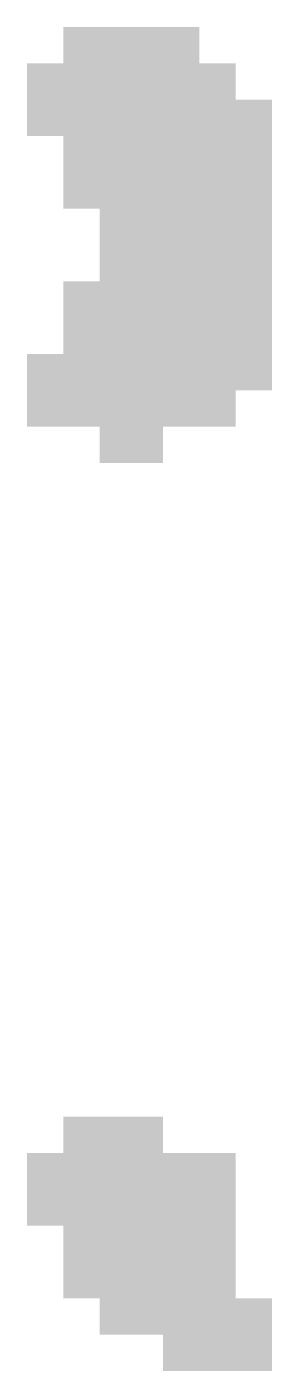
# Model space of a CAD drawing. Header units: metres. Extents: x -0.2 to 72.6, y -0.2 to 14.2.
# Drawn here: x -0.2 to 1.15, y -0.2 to 7.2 of the extents above; entities that cross this region are included whole.
import ezdxf

# ---------------------------------------------------------------- set-up
doc = ezdxf.new("R2010")
doc.units = ezdxf.units.M

msp = doc.modelspace()

# ---------------------------------------------------------------- hatches: boundary and pattern name
at = {"true_color": 0xff0000}
h = msp.add_hatch(color=7, dxfattribs=at)
h.dxf.hatch_style = 1
h.paths.add_polyline_path([(0, 7), (0.2, 7), (0.2, 7.2), (0, 7.2)])
h = msp.add_hatch(color=7, dxfattribs=at)
h.dxf.hatch_style = 1
h.paths.add_polyline_path([(0.2, 7), (0.4, 7), (0.4, 7.2), (0.2, 7.2)])
h = msp.add_hatch(color=7, dxfattribs=at)
h.dxf.hatch_style = 1
h.paths.add_polyline_path([(0.4, 7), (0.55, 7), (0.55, 7.2), (0.4, 7.2)])
h = msp.add_hatch(color=7, dxfattribs=at)
h.dxf.hatch_style = 1
h.paths.add_polyline_path([(0.55, 7), (0.75, 7), (0.75, 7.2), (0.55, 7.2)])
h = msp.add_hatch(color=7, dxfattribs=at)
h.dxf.hatch_style = 1
h.paths.add_polyline_path([(-0.2, 6.8), (0, 6.8), (0, 7), (-0.2, 7)])
h = msp.add_hatch(color=7, dxfattribs=at)
h.dxf.hatch_style = 1
h.paths.add_polyline_path([(0, 6.8), (0.2, 6.8), (0.2, 7), (0, 7)])
h = msp.add_hatch(color=7, dxfattribs=at)
h.dxf.hatch_style = 1
h.paths.add_polyline_path([(0.2, 6.8), (0.4, 6.8), (0.4, 7), (0.2, 7)])
h = msp.add_hatch(color=7, dxfattribs=at)
h.dxf.hatch_style = 1
h.paths.add_polyline_path([(0.4, 6.8), (0.55, 6.8), (0.55, 7), (0.4, 7)])
h = msp.add_hatch(color=7, dxfattribs=at)
h.dxf.hatch_style = 1
h.paths.add_polyline_path([(0.55, 6.8), (0.75, 6.8), (0.75, 7), (0.55, 7)])
h = msp.add_hatch(color=7, dxfattribs=at)
h.dxf.hatch_style = 1
h.paths.add_polyline_path([(0.75, 6.8), (0.95, 6.8), (0.95, 7), (0.75, 7)])
h = msp.add_hatch(color=7, dxfattribs=at)
h.dxf.hatch_style = 1
h.paths.add_polyline_path([(-0.2, 6.6), (0, 6.6), (0, 6.8), (-0.2, 6.8)])
at = {"true_color": 0x00ff00}
h = msp.add_hatch(color=7, dxfattribs=at)
h.dxf.hatch_style = 1
h.paths.add_polyline_path([(0, 6.6), (0.2, 6.6), (0.2, 6.8), (0, 6.8)])
h = msp.add_hatch(color=7, dxfattribs=at)
h.dxf.hatch_style = 1
h.paths.add_polyline_path([(0.2, 6.6), (0.4, 6.6), (0.4, 6.8), (0.2, 6.8)])
h = msp.add_hatch(color=7, dxfattribs=at)
h.dxf.hatch_style = 1
h.paths.add_polyline_path([(0.4, 6.6), (0.55, 6.6), (0.55, 6.8), (0.4, 6.8)])
at = {"true_color": 0xff0000}
h = msp.add_hatch(color=7, dxfattribs=at)
h.dxf.hatch_style = 1
h.paths.add_polyline_path([(0.55, 6.6), (0.75, 6.6), (0.75, 6.8), (0.55, 6.8)])
h = msp.add_hatch(color=7, dxfattribs=at)
h.dxf.hatch_style = 1
h.paths.add_polyline_path([(0.75, 6.6), (0.95, 6.6), (0.95, 6.8), (0.75, 6.8)])
h = msp.add_hatch(color=7, dxfattribs=at)
h.dxf.hatch_style = 1
h.paths.add_polyline_path([(0.95, 6.6), (1.15, 6.6), (1.15, 6.8), (0.95, 6.8)])
h = msp.add_hatch(color=7, dxfattribs=at)
h.dxf.hatch_style = 1
h.paths.add_polyline_path([(0, 6.4), (0.2, 6.4), (0.2, 6.6), (0, 6.6)])
at = {"true_color": 0xffff00}
h = msp.add_hatch(color=7, dxfattribs=at)
h.dxf.hatch_style = 1
h.paths.add_polyline_path([(0.2, 6.4), (0.4, 6.4), (0.4, 6.6), (0.2, 6.6)])
h = msp.add_hatch(color=7, dxfattribs=at)
h.dxf.hatch_style = 1
h.paths.add_polyline_path([(0.4, 6.4), (0.55, 6.4), (0.55, 6.6), (0.4, 6.6)])
at = {"true_color": 0x00ff00}
h = msp.add_hatch(color=7, dxfattribs=at)
h.dxf.hatch_style = 1
h.paths.add_polyline_path([(0.55, 6.4), (0.75, 6.4), (0.75, 6.6), (0.55, 6.6)])
at = {"true_color": 0xff0000}
h = msp.add_hatch(color=7, dxfattribs=at)
h.dxf.hatch_style = 1
h.paths.add_polyline_path([(0.75, 6.4), (0.95, 6.4), (0.95, 6.6), (0.75, 6.6)])
h = msp.add_hatch(color=7, dxfattribs=at)
h.dxf.hatch_style = 1
h.paths.add_polyline_path([(0.95, 6.4), (1.15, 6.4), (1.15, 6.6), (0.95, 6.6)])
h = msp.add_hatch(color=7, dxfattribs=at)
h.dxf.hatch_style = 1
h.paths.add_polyline_path([(0, 6.2), (0.2, 6.2), (0.2, 6.4), (0, 6.4)])
at = {"true_color": 0xffff00}
h = msp.add_hatch(color=7, dxfattribs=at)
h.dxf.hatch_style = 1
h.paths.add_polyline_path([(0.2, 6.2), (0.4, 6.2), (0.4, 6.4), (0.2, 6.4)])
h = msp.add_hatch(color=7, dxfattribs=at)
h.dxf.hatch_style = 1
h.paths.add_polyline_path([(0.4, 6.2), (0.55, 6.2), (0.55, 6.4), (0.4, 6.4)])
at = {"true_color": 0x00ff00}
h = msp.add_hatch(color=7, dxfattribs=at)
h.dxf.hatch_style = 1
h.paths.add_polyline_path([(0.55, 6.2), (0.75, 6.2), (0.75, 6.4), (0.55, 6.4)])
at = {"true_color": 0xff0000}
h = msp.add_hatch(color=7, dxfattribs=at)
h.dxf.hatch_style = 1
h.paths.add_polyline_path([(0.75, 6.2), (0.95, 6.2), (0.95, 6.4), (0.75, 6.4)])
h = msp.add_hatch(color=7, dxfattribs=at)
h.dxf.hatch_style = 1
h.paths.add_polyline_path([(0.95, 6.2), (1.15, 6.2), (1.15, 6.4), (0.95, 6.4)])
at = {"true_color": 0x00ff00}
h = msp.add_hatch(color=7, dxfattribs=at)
h.dxf.hatch_style = 1
h.paths.add_polyline_path([(0.2, 6), (0.4, 6), (0.4, 6.2), (0.2, 6.2)])
at = {"true_color": 0xffff00}
h = msp.add_hatch(color=7, dxfattribs=at)
h.dxf.hatch_style = 1
h.paths.add_polyline_path([(0.4, 6), (0.55, 6), (0.55, 6.2), (0.4, 6.2)])
at = {"true_color": 0x00ff00}
h = msp.add_hatch(color=7, dxfattribs=at)
h.dxf.hatch_style = 1
h.paths.add_polyline_path([(0.55, 6), (0.75, 6), (0.75, 6.2), (0.55, 6.2)])
at = {"true_color": 0xff0000}
h = msp.add_hatch(color=7, dxfattribs=at)
h.dxf.hatch_style = 1
h.paths.add_polyline_path([(0.75, 6), (0.95, 6), (0.95, 6.2), (0.75, 6.2)])
h = msp.add_hatch(color=7, dxfattribs=at)
h.dxf.hatch_style = 1
h.paths.add_polyline_path([(0.95, 6), (1.15, 6), (1.15, 6.2), (0.95, 6.2)])
at = {"true_color": 0x00ff00}
h = msp.add_hatch(color=7, dxfattribs=at)
h.dxf.hatch_style = 1
h.paths.add_polyline_path([(0.2, 5.8), (0.4, 5.8), (0.4, 6), (0.2, 6)])
at = {"true_color": 0xffff00}
h = msp.add_hatch(color=7, dxfattribs=at)
h.dxf.hatch_style = 1
h.paths.add_polyline_path([(0.4, 5.8), (0.55, 5.8), (0.55, 6), (0.4, 6)])
at = {"true_color": 0x00ff00}
h = msp.add_hatch(color=7, dxfattribs=at)
h.dxf.hatch_style = 1
h.paths.add_polyline_path([(0.55, 5.8), (0.75, 5.8), (0.75, 6), (0.55, 6)])
at = {"true_color": 0xff0000}
h = msp.add_hatch(color=7, dxfattribs=at)
h.dxf.hatch_style = 1
h.paths.add_polyline_path([(0.75, 5.8), (0.95, 5.8), (0.95, 6), (0.75, 6)])
h = msp.add_hatch(color=7, dxfattribs=at)
h.dxf.hatch_style = 1
h.paths.add_polyline_path([(0.95, 5.8), (1.15, 5.8), (1.15, 6), (0.95, 6)])
h = msp.add_hatch(color=7, dxfattribs=at)
h.dxf.hatch_style = 1
h.paths.add_polyline_path([(0, 5.6), (0.2, 5.6), (0.2, 5.8), (0, 5.8)])
at = {"true_color": 0xffff00}
h = msp.add_hatch(color=7, dxfattribs=at)
h.dxf.hatch_style = 1
h.paths.add_polyline_path([(0.2, 5.6), (0.4, 5.6), (0.4, 5.8), (0.2, 5.8)])
h = msp.add_hatch(color=7, dxfattribs=at)
h.dxf.hatch_style = 1
h.paths.add_polyline_path([(0.4, 5.6), (0.55, 5.6), (0.55, 5.8), (0.4, 5.8)])
at = {"true_color": 0x00ff00}
h = msp.add_hatch(color=7, dxfattribs=at)
h.dxf.hatch_style = 1
h.paths.add_polyline_path([(0.55, 5.6), (0.75, 5.6), (0.75, 5.8), (0.55, 5.8)])
at = {"true_color": 0xff0000}
h = msp.add_hatch(color=7, dxfattribs=at)
h.dxf.hatch_style = 1
h.paths.add_polyline_path([(0.75, 5.6), (0.95, 5.6), (0.95, 5.8), (0.75, 5.8)])
h = msp.add_hatch(color=7, dxfattribs=at)
h.dxf.hatch_style = 1
h.paths.add_polyline_path([(0.95, 5.6), (1.15, 5.6), (1.15, 5.8), (0.95, 5.8)])
h = msp.add_hatch(color=7, dxfattribs=at)
h.dxf.hatch_style = 1
h.paths.add_polyline_path([(0, 5.4), (0.2, 5.4), (0.2, 5.6), (0, 5.6)])
at = {"true_color": 0xffff00}
h = msp.add_hatch(color=7, dxfattribs=at)
h.dxf.hatch_style = 1
h.paths.add_polyline_path([(0.2, 5.4), (0.4, 5.4), (0.4, 5.6), (0.2, 5.6)])
h = msp.add_hatch(color=7, dxfattribs=at)
h.dxf.hatch_style = 1
h.paths.add_polyline_path([(0.4, 5.4), (0.55, 5.4), (0.55, 5.6), (0.4, 5.6)])
at = {"true_color": 0x00ff00}
h = msp.add_hatch(color=7, dxfattribs=at)
h.dxf.hatch_style = 1
h.paths.add_polyline_path([(0.55, 5.4), (0.75, 5.4), (0.75, 5.6), (0.55, 5.6)])
at = {"true_color": 0xff0000}
h = msp.add_hatch(color=7, dxfattribs=at)
h.dxf.hatch_style = 1
h.paths.add_polyline_path([(0.75, 5.4), (0.95, 5.4), (0.95, 5.6), (0.75, 5.6)])
h = msp.add_hatch(color=7, dxfattribs=at)
h.dxf.hatch_style = 1
h.paths.add_polyline_path([(0.95, 5.4), (1.15, 5.4), (1.15, 5.6), (0.95, 5.6)])
h = msp.add_hatch(color=7, dxfattribs=at)
h.dxf.hatch_style = 1
h.paths.add_polyline_path([(-0.2, 5.2), (0, 5.2), (0, 5.4), (-0.2, 5.4)])
h = msp.add_hatch(color=7, dxfattribs=at)
h.dxf.hatch_style = 1
h.paths.add_polyline_path([(0, 5.2), (0.2, 5.2), (0.2, 5.4), (0, 5.4)])
at = {"true_color": 0x00ff00}
h = msp.add_hatch(color=7, dxfattribs=at)
h.dxf.hatch_style = 1
h.paths.add_polyline_path([(0.2, 5.2), (0.4, 5.2), (0.4, 5.4), (0.2, 5.4)])
h = msp.add_hatch(color=7, dxfattribs=at)
h.dxf.hatch_style = 1
h.paths.add_polyline_path([(0.4, 5.2), (0.55, 5.2), (0.55, 5.4), (0.4, 5.4)])
at = {"true_color": 0xff0000}
h = msp.add_hatch(color=7, dxfattribs=at)
h.dxf.hatch_style = 1
h.paths.add_polyline_path([(0.55, 5.2), (0.75, 5.2), (0.75, 5.4), (0.55, 5.4)])
h = msp.add_hatch(color=7, dxfattribs=at)
h.dxf.hatch_style = 1
h.paths.add_polyline_path([(0.75, 5.2), (0.95, 5.2), (0.95, 5.4), (0.75, 5.4)])
h = msp.add_hatch(color=7, dxfattribs=at)
h.dxf.hatch_style = 1
h.paths.add_polyline_path([(0.95, 5.2), (1.15, 5.2), (1.15, 5.4), (0.95, 5.4)])
h = msp.add_hatch(color=7, dxfattribs=at)
h.dxf.hatch_style = 1
h.paths.add_polyline_path([(-0.2, 5), (0, 5), (0, 5.2), (-0.2, 5.2)])
h = msp.add_hatch(color=7, dxfattribs=at)
h.dxf.hatch_style = 1
h.paths.add_polyline_path([(0, 5), (0.2, 5), (0.2, 5.2), (0, 5.2)])
h = msp.add_hatch(color=7, dxfattribs=at)
h.dxf.hatch_style = 1
h.paths.add_polyline_path([(0.2, 5), (0.4, 5), (0.4, 5.2), (0.2, 5.2)])
h = msp.add_hatch(color=7, dxfattribs=at)
h.dxf.hatch_style = 1
h.paths.add_polyline_path([(0.4, 5), (0.55, 5), (0.55, 5.2), (0.4, 5.2)])
h = msp.add_hatch(color=7, dxfattribs=at)
h.dxf.hatch_style = 1
h.paths.add_polyline_path([(0.55, 5), (0.75, 5), (0.75, 5.2), (0.55, 5.2)])
h = msp.add_hatch(color=7, dxfattribs=at)
h.dxf.hatch_style = 1
h.paths.add_polyline_path([(0.75, 5), (0.95, 5), (0.95, 5.2), (0.75, 5.2)])
h = msp.add_hatch(color=7, dxfattribs=at)
h.dxf.hatch_style = 1
h.paths.add_polyline_path([(0.2, 4.8), (0.4, 4.8), (0.4, 5), (0.2, 5)])
h = msp.add_hatch(color=7, dxfattribs=at)
h.dxf.hatch_style = 1
h.paths.add_polyline_path([(0.4, 4.8), (0.55, 4.8), (0.55, 5), (0.4, 5)])
h = msp.add_hatch(color=7, dxfattribs=at)
h.dxf.hatch_style = 1
h.paths.add_polyline_path([(0, 1), (0.2, 1), (0.2, 1.2), (0, 1.2)])
h = msp.add_hatch(color=7, dxfattribs=at)
h.dxf.hatch_style = 1
h.paths.add_polyline_path([(0.2, 1), (0.4, 1), (0.4, 1.2), (0.2, 1.2)])
h = msp.add_hatch(color=7, dxfattribs=at)
h.dxf.hatch_style = 1
h.paths.add_polyline_path([(0.4, 1), (0.55, 1), (0.55, 1.2), (0.4, 1.2)])
h = msp.add_hatch(color=7, dxfattribs=at)
h.dxf.hatch_style = 1
h.paths.add_polyline_path([(-0.2, 0.8), (0, 0.8), (0, 1), (-0.2, 1)])
h = msp.add_hatch(color=7, dxfattribs=at)
h.dxf.hatch_style = 1
h.paths.add_polyline_path([(0, 0.8), (0.2, 0.8), (0.2, 1), (0, 1)])
h = msp.add_hatch(color=7, dxfattribs=at)
h.dxf.hatch_style = 1
h.paths.add_polyline_path([(0.2, 0.8), (0.4, 0.8), (0.4, 1), (0.2, 1)])
h = msp.add_hatch(color=7, dxfattribs=at)
h.dxf.hatch_style = 1
h.paths.add_polyline_path([(0.4, 0.8), (0.55, 0.8), (0.55, 1), (0.4, 1)])
h = msp.add_hatch(color=7, dxfattribs=at)
h.dxf.hatch_style = 1
h.paths.add_polyline_path([(0.55, 0.8), (0.75, 0.8), (0.75, 1), (0.55, 1)])
h = msp.add_hatch(color=7, dxfattribs=at)
h.dxf.hatch_style = 1
h.paths.add_polyline_path([(0.75, 0.8), (0.95, 0.8), (0.95, 1), (0.75, 1)])
h = msp.add_hatch(color=7, dxfattribs=at)
h.dxf.hatch_style = 1
h.paths.add_polyline_path([(-0.2, 0.6), (0, 0.6), (0, 0.8), (-0.2, 0.8)])
h = msp.add_hatch(color=7, dxfattribs=at)
h.dxf.hatch_style = 1
h.paths.add_polyline_path([(0, 0.6), (0.2, 0.6), (0.2, 0.8), (0, 0.8)])
at = {"true_color": 0x0000ff}
h = msp.add_hatch(color=7, dxfattribs=at)
h.dxf.hatch_style = 1
h.paths.add_polyline_path([(0.2, 0.6), (0.4, 0.6), (0.4, 0.8), (0.2, 0.8)])
h = msp.add_hatch(color=7, dxfattribs=at)
h.dxf.hatch_style = 1
h.paths.add_polyline_path([(0.4, 0.6), (0.55, 0.6), (0.55, 0.8), (0.4, 0.8)])
at = {"true_color": 0x00ff00}
h = msp.add_hatch(color=7, dxfattribs=at)
h.dxf.hatch_style = 1
h.paths.add_polyline_path([(0.55, 0.6), (0.75, 0.6), (0.75, 0.8), (0.55, 0.8)])
at = {"true_color": 0xff0000}
h = msp.add_hatch(color=7, dxfattribs=at)
h.dxf.hatch_style = 1
h.paths.add_polyline_path([(0.75, 0.6), (0.95, 0.6), (0.95, 0.8), (0.75, 0.8)])
h = msp.add_hatch(color=7, dxfattribs=at)
h.dxf.hatch_style = 1
h.paths.add_polyline_path([(0, 0.4), (0.2, 0.4), (0.2, 0.6), (0, 0.6)])
at = {"true_color": 0xffff00}
h = msp.add_hatch(color=7, dxfattribs=at)
h.dxf.hatch_style = 1
h.paths.add_polyline_path([(0.2, 0.4), (0.4, 0.4), (0.4, 0.6), (0.2, 0.6)])
h = msp.add_hatch(color=7, dxfattribs=at)
h.dxf.hatch_style = 1
h.paths.add_polyline_path([(0.4, 0.4), (0.55, 0.4), (0.55, 0.6), (0.4, 0.6)])
at = {"true_color": 0x00ff00}
h = msp.add_hatch(color=7, dxfattribs=at)
h.dxf.hatch_style = 1
h.paths.add_polyline_path([(0.55, 0.4), (0.75, 0.4), (0.75, 0.6), (0.55, 0.6)])
at = {"true_color": 0xff0000}
h = msp.add_hatch(color=7, dxfattribs=at)
h.dxf.hatch_style = 1
h.paths.add_polyline_path([(0.75, 0.4), (0.95, 0.4), (0.95, 0.6), (0.75, 0.6)])
h = msp.add_hatch(color=7, dxfattribs=at)
h.dxf.hatch_style = 1
h.paths.add_polyline_path([(0, 0.2), (0.2, 0.2), (0.2, 0.4), (0, 0.4)])
at = {"true_color": 0xffff00}
h = msp.add_hatch(color=7, dxfattribs=at)
h.dxf.hatch_style = 1
h.paths.add_polyline_path([(0.2, 0.2), (0.4, 0.2), (0.4, 0.4), (0.2, 0.4)])
h = msp.add_hatch(color=7, dxfattribs=at)
h.dxf.hatch_style = 1
h.paths.add_polyline_path([(0.4, 0.2), (0.55, 0.2), (0.55, 0.4), (0.4, 0.4)])
at = {"true_color": 0x00ff00}
h = msp.add_hatch(color=7, dxfattribs=at)
h.dxf.hatch_style = 1
h.paths.add_polyline_path([(0.55, 0.2), (0.75, 0.2), (0.75, 0.4), (0.55, 0.4)])
at = {"true_color": 0xff0000}
h = msp.add_hatch(color=7, dxfattribs=at)
h.dxf.hatch_style = 1
h.paths.add_polyline_path([(0.75, 0.2), (0.95, 0.2), (0.95, 0.4), (0.75, 0.4)])
h = msp.add_hatch(color=7, dxfattribs=at)
h.dxf.hatch_style = 1
h.paths.add_polyline_path([(0.2, 0), (0.4, 0), (0.4, 0.2), (0.2, 0.2)])
at = {"true_color": 0x00ff00}
h = msp.add_hatch(color=7, dxfattribs=at)
h.dxf.hatch_style = 1
h.paths.add_polyline_path([(0.4, 0), (0.55, 0), (0.55, 0.2), (0.4, 0.2)])
h = msp.add_hatch(color=7, dxfattribs=at)
h.dxf.hatch_style = 1
h.paths.add_polyline_path([(0.55, 0), (0.75, 0), (0.75, 0.2), (0.55, 0.2)])
at = {"true_color": 0xff0000}
h = msp.add_hatch(color=7, dxfattribs=at)
h.dxf.hatch_style = 1
h.paths.add_polyline_path([(0.75, 0), (0.95, 0), (0.95, 0.2), (0.75, 0.2)])
h = msp.add_hatch(color=7, dxfattribs=at)
h.dxf.hatch_style = 1
h.paths.add_polyline_path([(0.95, 0), (1.15, 0), (1.15, 0.2), (0.95, 0.2)])
h = msp.add_hatch(color=7, dxfattribs=at)
h.dxf.hatch_style = 1
h.paths.add_polyline_path([(0.55, -0.2), (0.75, -0.2), (0.75, 0), (0.55, 0)])
h = msp.add_hatch(color=7, dxfattribs=at)
h.dxf.hatch_style = 1
h.paths.add_polyline_path([(0.75, -0.2), (0.95, -0.2), (0.95, 0), (0.75, 0)])
h = msp.add_hatch(color=7, dxfattribs=at)
h.dxf.hatch_style = 1
h.paths.add_polyline_path([(0.95, -0.2), (1.15, -0.2), (1.15, 0), (0.95, 0)])

doc.saveas('drawing.dxf')
